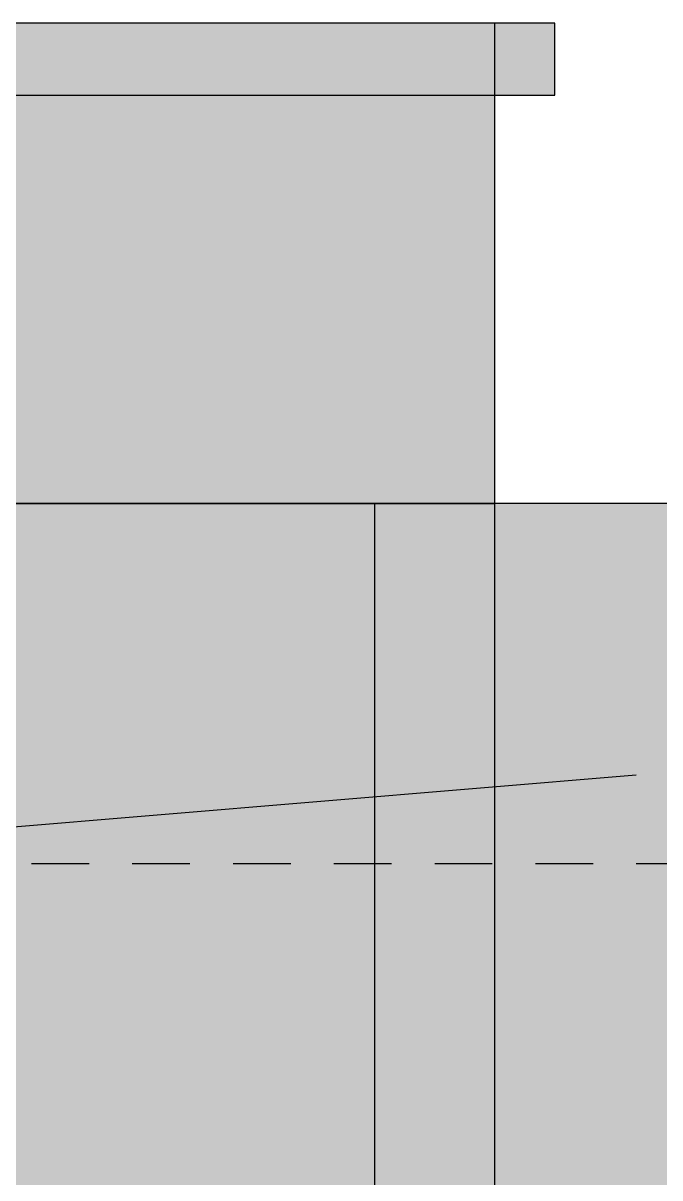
# Model space of a CAD drawing. Header units: inches. Extents: x 0.5 to 16.5, y 0.5 to 10.5.
# Drawn here: x 10.896 to 11.56, y 8.623 to 9.825 of the extents above; entities that cross this region are included whole.
import ezdxf

# ---------------------------------------------------------------- set-up
doc = ezdxf.new("R2010")
doc.units = ezdxf.units.IN
doc.header["$MEASUREMENT"] = 0
for name, color, linetype in [('A-ELEV-FILL', 7, 'Continuous'), ('A-ELEV-HIDN', 7, 'Continuous'), ('A-ELEV-IDEN', 7, 'Continuous'), ('A-ELEV-OTLN', 7, 'Continuous')]:
    doc.layers.add(name, color=color, linetype=linetype)

msp = doc.modelspace()

# ---------------------------------------------------------------- hatches: boundary and pattern name
at = {"layer": 'A-ELEV-FILL', "true_color": 0xd8ccb0}
msp.add_hatch(color=7, dxfattribs=at).paths.add_polyline_path([(8.6375, 6.7), (9.1375, 6.7), (9.1375, 8.325), (9.1375, 8.325), (9.1394, 8.3822), (9.145, 8.4392), (9.1543, 8.4957), (9.1673, 8.5515), (9.1839, 8.6063), (9.2041, 8.6598), (9.2277, 8.712), (9.2547, 8.7625), (9.285, 8.8111), (9.3183, 8.8577), (9.3546, 8.9019), (9.3938, 8.9437), (9.4356, 8.9829), (9.4798, 9.0192), (9.5264, 9.0525), (9.575, 9.0828), (9.6255, 9.1098), (9.6777, 9.1334), (9.7312, 9.1536), (9.786, 9.1702), (9.8418, 9.1832), (9.8983, 9.1925), (9.9553, 9.1981), (10.0125, 9.2), (10.0697, 9.1981), (10.1267, 9.1925), (10.1832, 9.1832), (10.239, 9.1702), (10.2938, 9.1536), (10.3473, 9.1334), (10.3995, 9.1098), (10.45, 9.0828), (10.4986, 9.0525), (10.5452, 9.0192), (10.5894, 8.9829), (10.6312, 8.9437), (10.6704, 8.9019), (10.7067, 8.8577), (10.74, 8.8111), (10.7703, 8.7625), (10.7973, 8.712), (10.8209, 8.6598), (10.8411, 8.6063), (10.8577, 8.5515), (10.8707, 8.4957), (10.88, 8.4392), (10.8856, 8.3822), (10.8875, 8.325), (10.8875, 8.325), (10.8875, 6.7), (11.3875, 6.7), (11.3875, 9.825), (8.6375, 9.825)])
at = {"layer": 'A-ELEV-FILL', "true_color": 0xcdcdcd}
msp.add_hatch(color=7, dxfattribs=at).paths.add_polyline_path([(6.0125, 6.7), (15.7, 6.7), (15.7, 9.325), (6.0125, 9.325)])
at = {"layer": 'A-ELEV-OTLN', "true_color": 0xd8ccb0}
msp.add_hatch(color=7, dxfattribs=at).paths.add_polyline_path([(8.575, 9.75), (11.45, 9.75), (11.45, 9.825), (8.575, 9.825)])

# ---------------------------------------------------------------- linework, layer by layer
at = {"layer": 'A-ELEV-HIDN'}
for p, q in [((10.905, 8.95), (10.965, 8.95)), ((11.01, 8.95), (11.07, 8.95)), ((11.115, 8.95), (11.175, 8.95)), ((11.22, 8.95), (11.28, 8.95)), ((11.325, 8.95), (11.385, 8.95)), ((11.43, 8.95), (11.49, 8.95)), ((11.535, 8.95), (11.595, 8.95))]:
    msp.add_line(p, q, dxfattribs=at)
at = {"layer": 'A-ELEV-IDEN'}
msp.add_line((10.575, 8.9625), (11.535, 9.0425), dxfattribs=at)
at = {"layer": 'A-ELEV-OTLN'}
for p, q in [((8.575, 9.75), (11.45, 9.75)), ((10.2375, 9.325), (11.3875, 9.325)), ((11.2625, 6.7), (11.2625, 9.325))]:
    msp.add_line(p, q, dxfattribs=at)
for points in [[(8.575, 9.75), (11.45, 9.75), (11.45, 9.825), (8.575, 9.825)], [(6.0125, 6.7), (15.7, 6.7), (15.7, 9.325), (6.0125, 9.325)]]:
    msp.add_lwpolyline(points, close=True, dxfattribs=at)
msp.add_lwpolyline([(11.3875, 6.7), (11.3875, 9.825), (8.6375, 9.825), (8.6375, 6.7)], dxfattribs=at)

doc.saveas('drawing.dxf')
